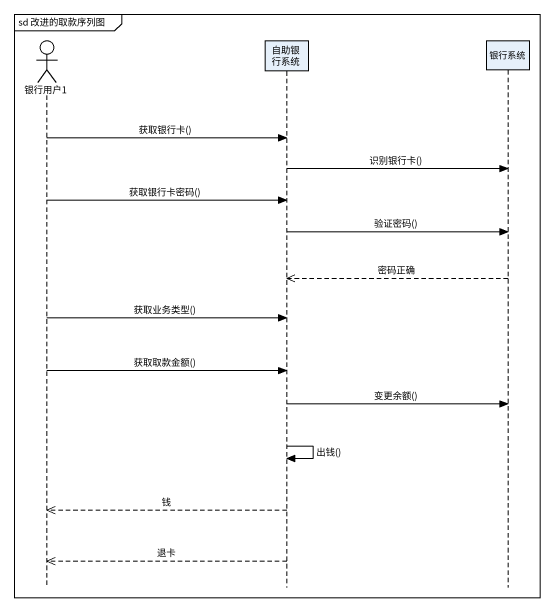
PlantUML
@startuml
mainframe sd 改进的取款序列图
hide footbox
actor 银行用户1
participant 自助银行系统
participant 银行系统

银行用户1 -> 自助银行系统 : 获取银行卡()
自助银行系统 -> 银行系统 : 识别银行卡()
银行用户1 -> 自助银行系统 : 获取银行卡密码()
自助银行系统 -> 银行系统 : 验证密码()
银行系统 -->> 自助银行系统 : 密码正确
银行用户1 -> 自助银行系统 : 获取业务类型()
银行用户1 -> 自助银行系统 : 获取取款金额()
自助银行系统 -> 银行系统 : 变更余额()
自助银行系统 -> 自助银行系统 : 出钱()
自助银行系统 -->> 银行用户1 : 钱
自助银行系统 -->> 银行用户1 : 退卡
@enduml
